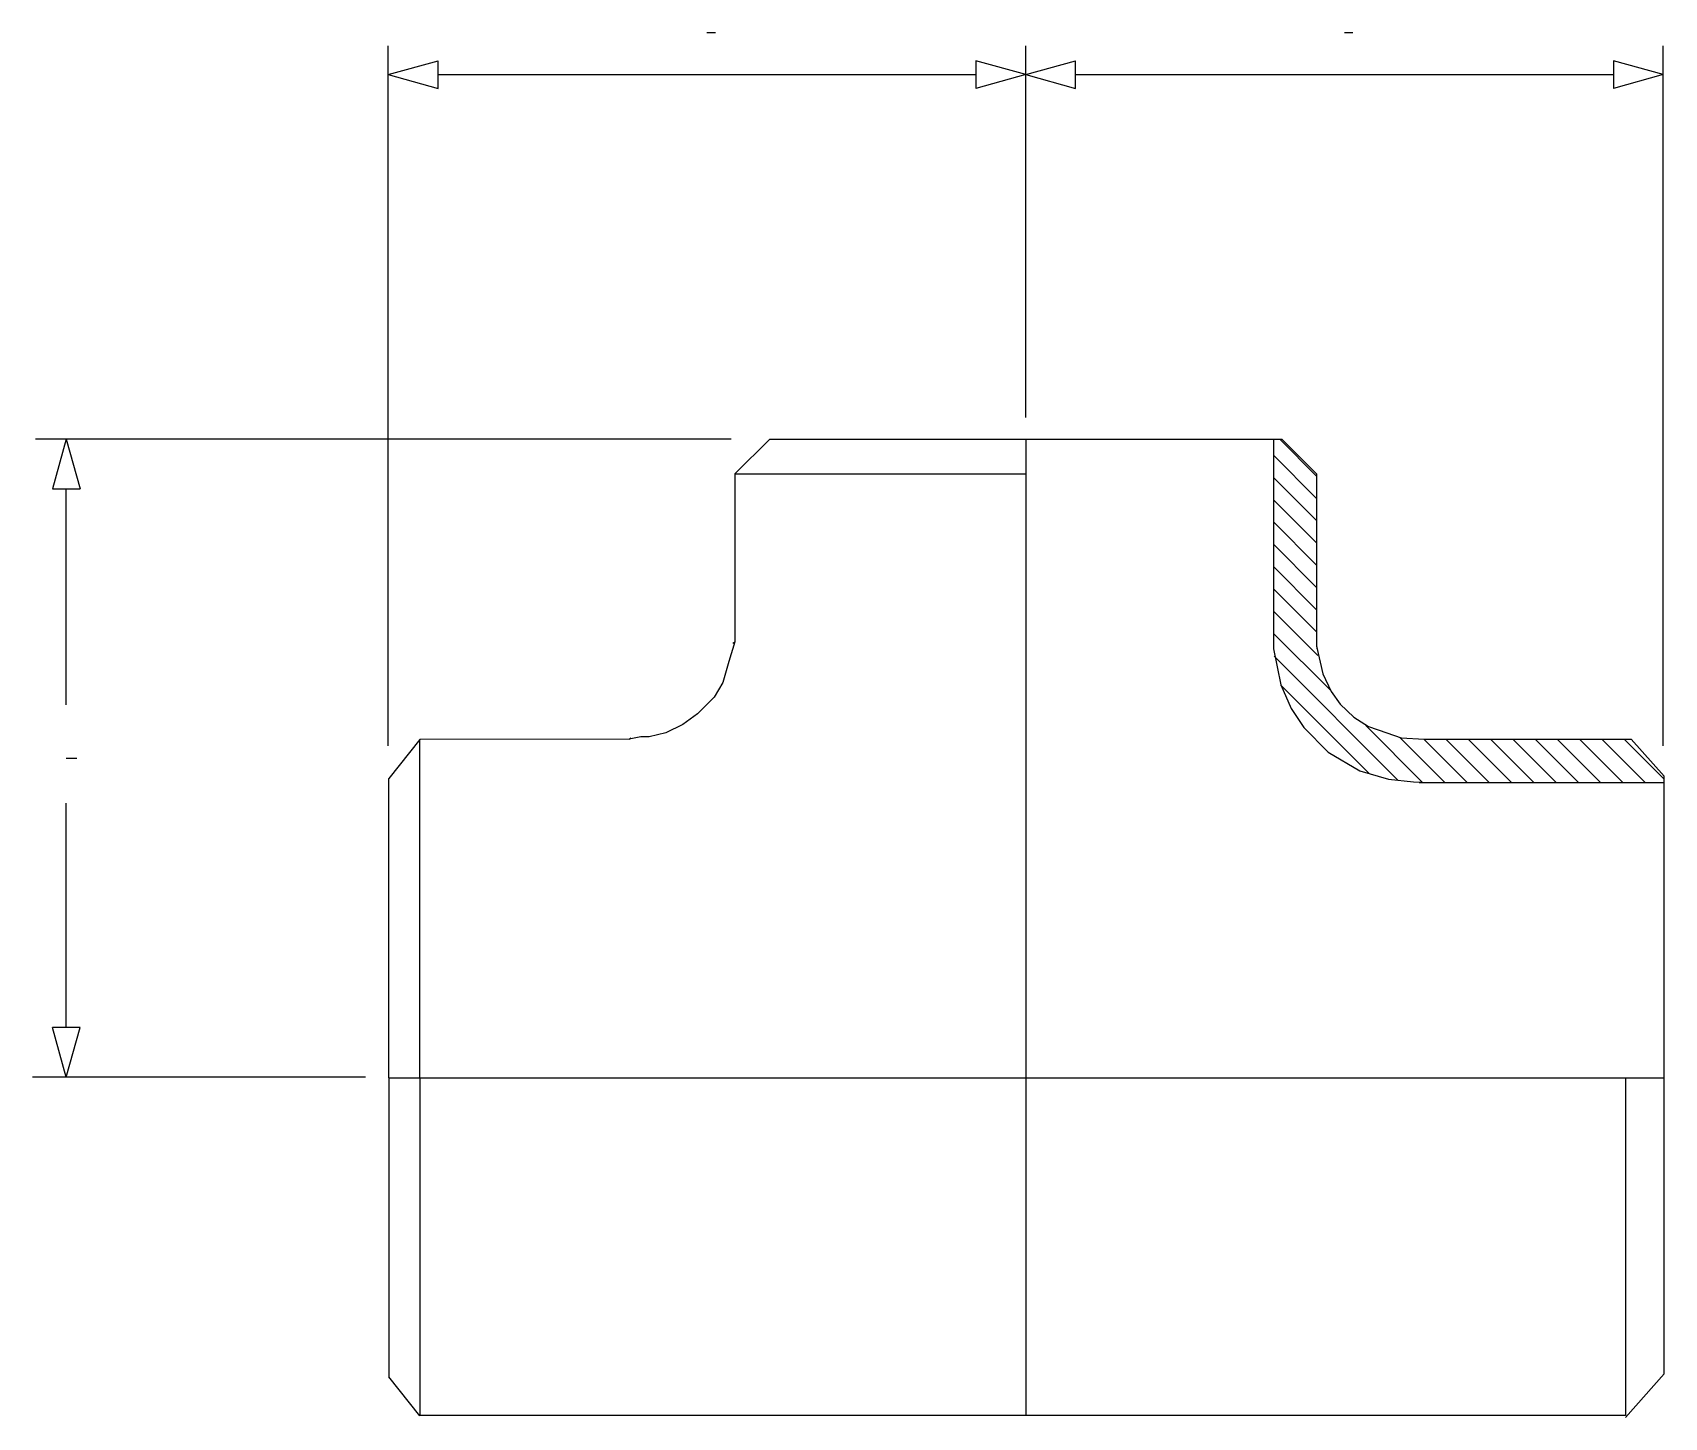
# Model space of a CAD drawing. Extents: x 462 to 1239, y 281 to 940.
import ezdxf

# ---------------------------------------------------------------- set-up
doc = ezdxf.new("R2010")
doc.units = 0
doc.header["$MEASUREMENT"] = 0
doc.layers.add('1', color=7, linetype='CONTINUOUS')

msp = doc.modelspace()

# ---------------------------------------------------------------- linework, layer by layer
at = {"layer": '1', "color": 5, "linetype": 'Continuous'}
for p, q in [((783.53, 940.42), (787.53, 940.42)), ((1087.12, 940.42), (1091.12, 940.42)), ((478.42, 594.91), (483.42, 594.91))]:
    msp.add_line(p, q, dxfattribs=at)
at = {"layer": '1', "color": 3, "linetype": 'Continuous'}
for p, q in [((631.73, 600.74), (631.73, 934.17)), ((935.33, 757.17), (935.33, 934.17)), ((1238.92, 600.74), (1238.92, 934.17)), ((631.73, 920.42), (655.44, 926.98)), ((655.44, 913.87), (655.44, 926.98)), ((935.33, 920.42), (911.61, 926.98)), ((911.61, 926.98), (911.61, 913.87)), ((935.33, 920.42), (959.04, 926.98)), ((959.04, 913.87), (959.04, 926.98)), ((1238.92, 920.42), (1215.21, 926.98)), ((1215.21, 926.98), (1215.21, 913.87)), ((631.73, 920.42), (655.44, 913.87)), ((655.44, 920.42), (911.61, 920.42)), ((935.33, 920.42), (911.61, 913.87)), ((935.33, 920.42), (959.04, 913.87)), ((959.04, 920.42), (1215.21, 920.42)), ((1238.92, 920.42), (1215.21, 913.87)), ((795.04, 746.84), (463.79, 746.84)), ((478.42, 746.84), (471.87, 723.12)), ((478.42, 746.84), (484.98, 723.12)), ((471.87, 723.12), (484.98, 723.12)), ((478.42, 620.36), (478.42, 723.12)), ((478.42, 466.69), (478.42, 573.54)), ((478.42, 442.98), (471.87, 466.69)), ((484.98, 466.69), (471.87, 466.69)), ((478.42, 442.98), (484.98, 466.69)), ((620.96, 442.98), (462.38, 442.98))]:
    msp.add_line(p, q, dxfattribs=at)
at = {"layer": '1', "color": 7, "linetype": 'Continuous'}
for p, q in [((796.79, 730.26), (813.38, 746.84)), ((813.38, 746.84), (1057.28, 746.84)), ((935.33, 746.84), (935.33, 442.75)), ((1053.28, 746.84), (1053.32, 646.98)), ((1073.87, 730.26), (1057.28, 746.84)), ((796.79, 730.26), (935.33, 730.26)), ((796.79, 730.26), (796.79, 650.27)), ((1073.87, 730.26), (1073.87, 648.29)), ((796.79, 650.27), (794, 641)), ((795.87, 649.69), (796.79, 650.27)), ((1053.32, 646.98), (1056.84, 629.82)), ((1073.87, 649.13), (1074.01, 646.98)), ((1073.87, 648.29), (1076.78, 635)), ((794, 641), (791, 631)), ((791, 631), (787, 624)), ((1056.84, 629.82), (1061.72, 618.52)), ((1076.78, 635), (1080.78, 626.63)), ((787, 624), (779, 616)), ((1080.78, 626.63), (1085.1, 620.7)), ((779, 616), (772, 611)), ((1061.72, 618.52), (1067.72, 609.46)), ((1085.1, 620.7), (1091.61, 614.45)), ((1091.61, 614.45), (1098.5, 609.94)), ((764, 607), (756, 605)), ((772, 611), (764, 607)), ((1067.72, 609.46), (1079.43, 597.75)), ((1098.5, 609.94), (1107.34, 606.91)), ((1107.34, 606.91), (1114.17, 604.66)), ((646.71, 603.81), (632, 585.25)), ((746.39, 604.04), (646.71, 603.81)), ((646.71, 442.75), (646.71, 603.81)), ((752, 605), (746.39, 604.04)), ((746.39, 604.04), (747.31, 604.55)), ((756, 605), (752, 605)), ((1114.17, 604.66), (1125, 604.01)), ((1124.84, 604.04), (1223.73, 604.04)), ((1124.88, 604), (1128, 604)), ((1223.73, 604.04), (1239.38, 586.37)), ((1079.43, 597.75), (1094.5, 588.83)), ((632, 442.75), (632, 585.25)), ((1094.5, 588.83), (1108.16, 584.93)), ((1108.16, 584.93), (1120.02, 583.67)), ((1120.02, 583.67), (1127.97, 583.4)), ((1122.76, 583.39), (1239.38, 583.39)), ((1239.38, 301.76), (1239.38, 586.37)), ((632, 442.75), (632, 300.26)), ((646.71, 442.75), (646.71, 281.91)), ((935.33, 442.75), (1239.46, 442.75)), ((1221, 442.75), (1221, 281.91)), ((646.71, 281.69), (632, 300.26)), ((1221, 281), (1239.38, 301.76)), ((1221, 281.91), (646.71, 281.91))]:
    msp.add_line(p, q, dxfattribs=at)
at = {"layer": '1', "color": 4, "linetype": 'Continuous'}
for p, q in [((1073.87, 729.25), (1056.28, 746.84)), ((1073.87, 718.65), (1053.28, 739.23)), ((1073.87, 708.04), (1053.29, 728.62)), ((1073.87, 697.43), (1053.29, 718.01)), ((1073.87, 686.83), (1053.3, 707.4)), ((1073.87, 676.22), (1053.3, 696.79)), ((1073.87, 665.61), (1053.31, 686.18)), ((1073.87, 655.01), (1053.31, 675.57)), ((1074.39, 643.88), (1053.31, 664.96)), ((1080.25, 627.41), (1053.32, 654.34)), ((1112.6, 584.46), (1053.64, 643.42)), ((1098.87, 587.58), (1056.65, 629.8)), ((1124.27, 583.39), (1097.23, 610.44)), ((1134.88, 583.39), (1113.69, 604.58)), ((1145.48, 583.39), (1124.84, 604.04)), ((1156.09, 583.39), (1135.45, 604.04)), ((1166.7, 583.39), (1146.05, 604.04)), ((1177.3, 583.39), (1156.66, 604.04)), ((1187.91, 583.39), (1167.26, 604.04)), ((1198.52, 583.39), (1177.87, 604.04)), ((1209.12, 583.39), (1188.48, 604.04)), ((1219.73, 583.39), (1199.08, 604.04)), ((1230.34, 583.39), (1209.69, 604.04)), ((1239.38, 584.96), (1220.3, 604.04)), ((632, 442.75), (935.33, 442.75)), ((935.33, 442.75), (935.33, 281.91))]:
    msp.add_line(p, q, dxfattribs=at)

doc.saveas('drawing.dxf')
